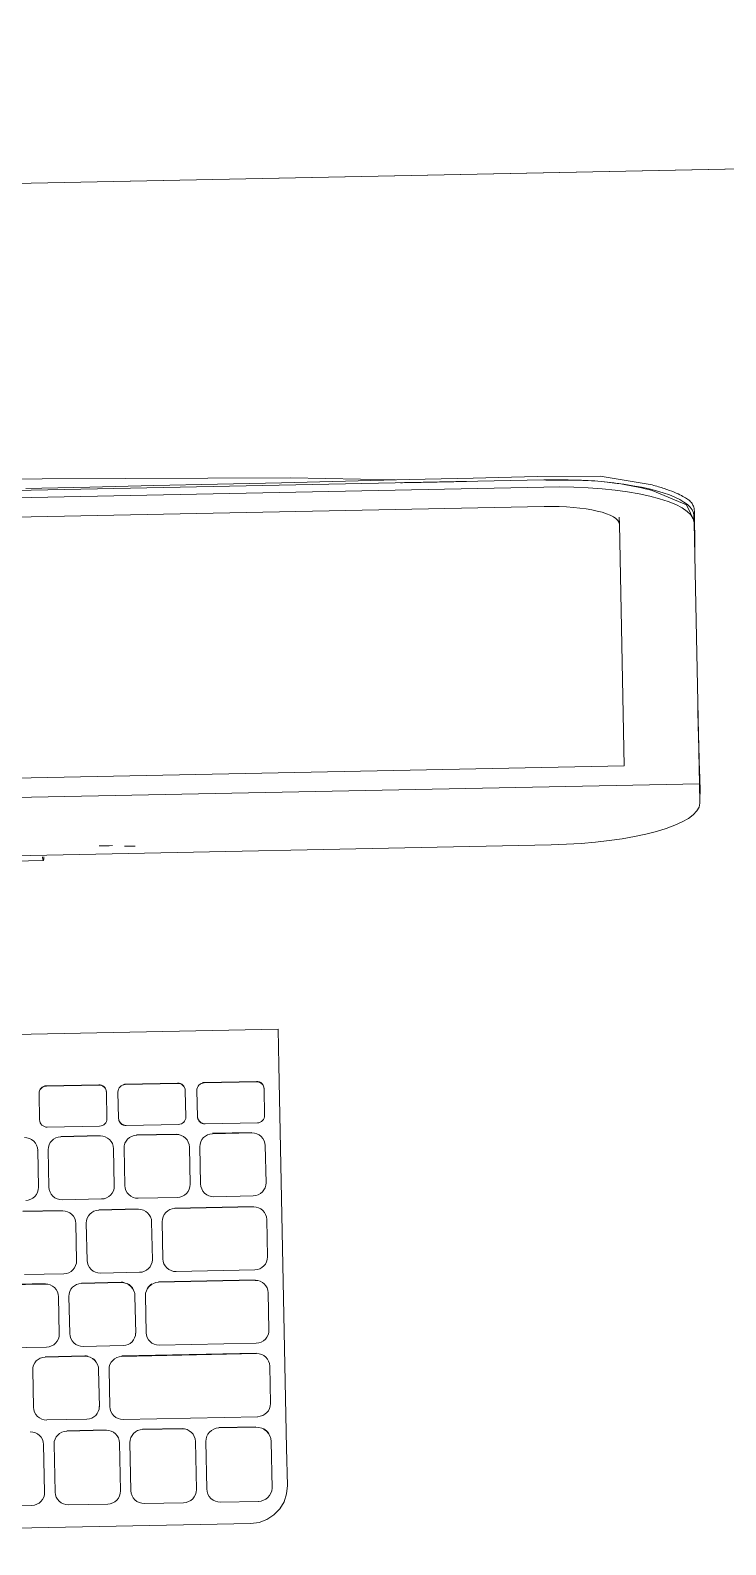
# Model space of a CAD drawing. Header units: metres. Extents: x -71 to 881, y -503 to 661.
# Drawn here: x 203.5054 to 203.6914, y -243.3024 to -242.8971 of the extents above; entities that cross this region are included whole.
import ezdxf

# ---------------------------------------------------------------- set-up
doc = ezdxf.new("R2010")
doc.units = ezdxf.units.M
doc.layers.add('07. Mobiliário', color=51, linetype='Continuous', lineweight=5)

msp = doc.modelspace()

# ---------------------------------------------------------------- linework, layer by layer
at = {"layer": '07. Mobiliário'}
for p, q in [((202.91479, -242.94997), (205.52692, -242.89713)), ((201.25572, -242.98354), (203.86785, -242.93069))]:
    msp.add_line(p, q, dxfattribs=at)
at = {"layer": '07. Mobiliário', "lineweight": 5}
for p, q in [((203.64275, -243.01745), (203.19485, -243.02651)), ((203.19489, -243.02844), (203.64279, -243.01938)), ((203.19499, -243.03361), (203.6429, -243.02455)), ((203.6429, -243.02455), (203.19499, -243.03361)), ((203.66296, -243.02739), (203.663, -243.02932)), ((203.663, -243.02932), (203.66431, -243.09402)), ((203.66431, -243.09402), (203.663, -243.02932)), ((203.68296, -243.02699), (203.683, -243.02892)), ((203.683, -243.02892), (203.68441, -243.09879)), ((203.66431, -243.09402), (203.17641, -243.10389)), ((203.17641, -243.10389), (203.66431, -243.09402)), ((203.68441, -243.09879), (203.15652, -243.10947)), ((203.15652, -243.10947), (203.68441, -243.09879)), ((203.68441, -243.09879), (203.68451, -243.10396)), ((203.68462, -243.10019), (203.6846, -243.09911)), ((203.64473, -243.11512), (203.19682, -243.12418)), ((203.5306, -243.1155), (203.5335, -243.11544)), ((203.50889, -243.11933), (203.33272, -243.12289)), ((203.27178, -243.17053), (203.57171, -243.16446)), ((203.57191, -243.17412), (203.57171, -243.16449)), ((203.57398, -243.27657), (203.57191, -243.17412)), ((203.52371, -243.17931), (203.50971, -243.1796)), ((203.50971, -243.1797), (203.52371, -243.17941)), ((203.54481, -243.17889), (203.53082, -243.17917)), ((203.53082, -243.17927), (203.54482, -243.17899)), ((203.56592, -243.17846), (203.55192, -243.17874)), ((203.55192, -243.17884), (203.56592, -243.17856)), ((203.56796, -243.1805), (203.5681, -243.18751)), ((203.5079, -243.18873), (203.50775, -243.18172)), ((203.52575, -243.18136), (203.52589, -243.18837)), ((203.529, -243.18831), (203.52886, -243.18129)), ((203.54685, -243.18093), (203.547, -243.18794)), ((203.5501, -243.18788), (203.54996, -243.18087)), ((203.52393, -243.19039), (203.50994, -243.19068)), ((203.54504, -243.18997), (203.53104, -243.19025)), ((203.5444, -243.19253), (203.53385, -243.19274)), ((203.53386, -243.19284), (203.5444, -243.19263)), ((203.56614, -243.18954), (203.55214, -243.18982)), ((203.56469, -243.19212), (203.55415, -243.19233)), ((203.55415, -243.19243), (203.56469, -243.19222)), ((203.50737, -243.19675), (203.50738, -243.19685)), ((203.50738, -243.19685), (203.50758, -243.20677)), ((203.51018, -243.19675), (203.51017, -243.19665)), ((203.51038, -243.20671), (203.51018, -243.19675)), ((203.5241, -243.19294), (203.51356, -243.19315)), ((203.51356, -243.19325), (203.5241, -243.19304)), ((203.52767, -243.19634), (203.52767, -243.19644)), ((203.52767, -243.19644), (203.52787, -243.20636)), ((203.53047, -243.19634), (203.53047, -243.19624)), ((203.53067, -243.2063), (203.53047, -243.19634)), ((203.54797, -243.19593), (203.54797, -243.19603)), ((203.54797, -243.19603), (203.54817, -243.20595)), ((203.55077, -243.19593), (203.55076, -243.19583)), ((203.55097, -243.20589), (203.55077, -243.19593)), ((203.56826, -243.19552), (203.56826, -243.19562)), ((203.56826, -243.19562), (203.56846, -243.20554)), ((203.56504, -243.20908), (203.55454, -243.20929)), ((203.514, -243.21297), (203.50343, -243.21318)), ((203.50344, -243.21328), (203.51401, -243.21307)), ((203.52444, -243.2099), (203.51395, -243.21011)), ((203.5343, -243.21256), (203.52376, -243.21277)), ((203.52376, -243.21287), (203.5343, -243.21266)), ((203.54474, -243.20949), (203.53424, -243.2097)), ((203.56514, -243.21194), (203.5441, -243.21236)), ((203.5441, -243.21246), (203.56514, -243.21204)), ((203.51757, -243.21637), (203.51758, -243.21647)), ((203.51758, -243.21647), (203.51778, -243.22639)), ((203.52037, -243.21637), (203.52037, -243.21627)), ((203.52058, -243.22633), (203.52037, -243.21637)), ((203.53787, -243.21596), (203.53787, -243.21606)), ((203.53787, -243.21606), (203.53808, -243.22616)), ((203.54067, -243.216), (203.54067, -243.21591)), ((203.54087, -243.22592), (203.54067, -243.216)), ((203.56866, -243.21529), (203.56866, -243.21539)), ((203.56866, -243.21539), (203.56887, -243.22536)), ((203.56544, -243.2289), (203.54444, -243.22933)), ((203.50937, -243.23256), (203.49886, -243.23277)), ((203.49886, -243.23287), (203.50938, -243.23266)), ((203.51435, -243.22993), (203.50382, -243.23015)), ((203.5297, -243.23218), (203.5191, -243.23239)), ((203.5191, -243.23249), (203.5297, -243.23228)), ((203.53465, -243.22952), (203.52415, -243.22973)), ((203.56554, -243.23157), (203.53973, -243.23209)), ((203.53973, -243.23219), (203.56554, -243.23167)), ((203.51294, -243.23596), (203.51295, -243.23606)), ((203.51295, -243.23606), (203.51315, -243.24598)), ((203.51574, -243.23596), (203.51574, -243.23586)), ((203.51595, -243.24592), (203.51574, -243.23596)), ((203.53339, -243.23569), (203.53339, -243.23579)), ((203.53339, -243.23591), (203.53359, -243.24578)), ((203.53619, -243.23585), (203.53619, -243.23575)), ((203.53639, -243.24572), (203.53619, -243.23585)), ((203.56906, -243.23493), (203.56906, -243.23503)), ((203.56906, -243.23503), (203.56926, -243.24494)), ((203.50972, -243.24952), (203.49925, -243.24974)), ((203.53027, -243.24913), (203.51954, -243.24935)), ((203.56583, -243.24848), (203.53984, -243.24901)), ((203.51998, -243.2519), (203.50941, -243.25211)), ((203.50941, -243.25221), (203.51998, -243.252)), ((203.56596, -243.25119), (203.5299, -243.25192)), ((203.5299, -243.25202), (203.56596, -243.25129)), ((203.50605, -243.25568), (203.50605, -243.25558)), ((203.50625, -243.26565), (203.50605, -243.25568)), ((203.52367, -243.25542), (203.52367, -243.25551)), ((203.52367, -243.25562), (203.52387, -243.26549)), ((203.52647, -243.25556), (203.52647, -243.25546)), ((203.52667, -243.26548), (203.52647, -243.25556)), ((203.56946, -243.25452), (203.56946, -243.25462)), ((203.56946, -243.25462), (203.56966, -243.26461)), ((203.52055, -243.26883), (203.50982, -243.26905)), ((203.56623, -243.26816), (203.53024, -243.26888)), ((203.52569, -243.2717), (203.51515, -243.27191)), ((203.51515, -243.27201), (203.5257, -243.2718)), ((203.54599, -243.27129), (203.53545, -243.2715)), ((203.53545, -243.2716), (203.54599, -243.27139)), ((203.56576, -243.27089), (203.55584, -243.27109)), ((203.55584, -243.27119), (203.56576, -243.27099)), ((203.50897, -243.27551), (203.50897, -243.27561)), ((203.50897, -243.27561), (203.50923, -243.28837)), ((203.51177, -243.27551), (203.51177, -243.27541)), ((203.51203, -243.28836), (203.51177, -243.27551)), ((203.52926, -243.2751), (203.52927, -243.2752)), ((203.52927, -243.2752), (203.52952, -243.288)), ((203.53206, -243.2751), (203.53206, -243.275)), ((203.53233, -243.28799), (203.53206, -243.2751)), ((203.54956, -243.27469), (203.54956, -243.27479)), ((203.54956, -243.27479), (203.54982, -243.28764)), ((203.55236, -243.27479), (203.55236, -243.27469)), ((203.55262, -243.28751), (203.55236, -243.27479)), ((203.56987, -243.27481), (203.57012, -243.28727)), ((203.57418, -243.28656), (203.57398, -243.27657)), ((203.5058, -243.29191), (203.4898, -243.29223)), ((203.5261, -243.29155), (203.5156, -243.29176)), ((203.54639, -243.29118), (203.53589, -243.2914)), ((203.5664, -243.29083), (203.55632, -243.29103)), ((203.28445, -243.30243), (203.56439, -243.29676))]:
    msp.add_line(p, q, dxfattribs=at)
at = {"layer": '07. Mobiliário', "lineweight": 5, "flags": 128}
for points in [[(203.23444, -243.02494), (203.25496, -243.02384), (203.2818, -243.02168), (203.2968, -243.02058), (203.30773, -243.0199), (203.32918, -243.01888), (203.37566, -243.0177), (203.57504, -243.01692), (203.60313, -243.01748)], [(203.67174, -243.0188), (203.65784, -243.01647), (203.64096, -243.01655), (203.62386, -243.01697), (203.60678, -243.01739), (203.58969, -243.0178), (203.5726, -243.01821), (203.55551, -243.0186), (203.53842, -243.01898), (203.52133, -243.01936), (203.50424, -243.01972)], [(203.67173, -243.02031), (203.68097, -243.02409), (203.68314, -243.02858), (203.68315, -243.03312), (203.6832, -243.03764), (203.68327, -243.04217)], [(203.68314, -243.0285), (203.68313, -243.02829), (203.68313, -243.0282), (203.6831, -243.02664)], [(203.68401, -243.07896), (203.68412, -243.08361), (203.68423, -243.08824), (203.68436, -243.09283), (203.68451, -243.09731), (203.6846, -243.10155)], [(203.50868, -243.11835), (203.5087, -243.11861), (203.50873, -243.11885), (203.50877, -243.11905), (203.50881, -243.1192), (203.50885, -243.1193), (203.50889, -243.11933)], [(203.50889, -243.11933), (203.50893, -243.11929), (203.50896, -243.11919), (203.50898, -243.11902), (203.50899, -243.11881), (203.50899, -243.11857), (203.50898, -243.11831)], [(203.57418, -243.28656), (203.57398, -243.28879), (203.57328, -243.29092), (203.57213, -243.29284), (203.57058, -243.29446), (203.56871, -243.29569), (203.56661, -243.29647), (203.56439, -243.29676)]]:
    msp.add_lwpolyline(points, dxfattribs=at)
at = {"layer": '07. Mobiliário', "lineweight": 5, "extrusion": (0, 0, -1)}
for centre, major_axis, ratio, start_param, end_param in [((203.64296, -243.0278), (-0.03999, -0.00081), 0.258819, 1.570796, 1.832596), ((203.64296, -243.0278), (0.03999, 0.00081), 0.258819, 5.131903, 6.283185), ((203.643, -243.02973), (0.03999, 0.00081), 0.258819, 4.712389, 6.283185), ((203.643, -243.02973), (0.02, 0.0004), 0.258819, 4.712389, 6.283185), ((203.643, -243.02973), (0.02, 0.0004), 0.258819, 4.712389, 6.283185), ((203.64452, -243.10477), (-0.03999, -0.00081), 0.258819, 3.141593, 4.712389), ((203.50975, -243.18158), (0.002, 0.00004), 0.992229, 3.141593, 4.712389), ((203.50975, -243.18168), (0.002, 0.00004), 0.992229, 3.141593, 4.712389), ((203.52375, -243.1813), (-0.002, -0.00004), 0.992229, 1.570796, 3.141593), ((203.52375, -243.1814), (0.002, 0.00004), 0.992229, 4.712389, 6.283185), ((203.53086, -243.18125), (0.002, 0.00004), 0.992229, 3.141593, 4.712389), ((203.53086, -243.18115), (0.002, 0.00004), 0.992229, 4.45059, 4.712389), ((203.54485, -243.18087), (-0.002, -0.00004), 0.992229, 1.570796, 3.141593), ((203.54486, -243.18097), (0.002, 0.00004), 0.992229, 4.712389, 6.283185), ((203.55196, -243.18083), (-0.002, -0.00004), 0.992229, 0, 1.570796), ((203.55196, -243.18073), (0.002, 0.00004), 0.992229, 4.45059, 4.712389), ((203.56596, -243.18044), (-0.002, -0.00004), 0.992229, 1.570796, 3.141593), ((203.56596, -243.18054), (0.002, 0.00004), 0.992229, 4.712389, 6.283185), ((203.5099, -243.18869), (0.002, 0.00004), 0.992229, 1.570796, 3.141593), ((203.52389, -243.18841), (-0.002, -0.00004), 0.992229, 3.141593, 4.712389), ((203.531, -243.18817), (-0.002, -0.00004), 0.992229, 4.974188, 6.283185), ((203.531, -243.18827), (0.002, 0.00004), 0.992229, 1.570796, 3.141593), ((203.545, -243.18798), (-0.002, -0.00004), 0.992229, 3.141593, 4.712389), ((203.5521, -243.18774), (-0.002, -0.00004), 0.992229, 4.974188, 6.283185), ((203.5521, -243.18784), (0.002, 0.00004), 0.992229, 1.570796, 3.141593), ((203.5661, -243.18756), (-0.002, -0.00004), 0.992229, 3.141593, 4.712389), ((203.53392, -243.19627), (0.00345, 0.00007), 0.992229, 3.141593, 4.712389), ((203.54447, -243.1961), (0.0035, 0.00007), 0.992229, 4.712389, 6.283185), ((203.55422, -243.19586), (-0.00345, -0.00007), 0.992229, 0, 1.570796), ((203.56476, -243.19569), (-0.0035, -0.00007), 0.992229, 1.570796, 3.141593), ((203.50388, -243.19692), (-0.0035, -0.00007), 0.992229, 1.570796, 3.141593), ((203.51363, -243.19668), (0.00345, 0.00007), 0.992229, 3.141593, 4.712389), ((203.52417, -243.19651), (0.0035, 0.00007), 0.992229, 4.712389, 6.283185), ((203.5041, -243.20684), (-0.00347, -0.00007), 0.992229, 3.141593, 4.712389), ((203.51388, -243.20664), (0.0035, 0.00007), 0.992229, 1.570796, 3.141593), ((203.52437, -243.20643), (-0.0035, -0.00007), 0.992229, 3.141593, 4.712389), ((203.53417, -243.20623), (0.0035, 0.00007), 0.992229, 1.570796, 3.141593), ((203.54467, -243.20602), (-0.0035, -0.00007), 0.992229, 3.141593, 4.712389), ((203.55447, -243.20582), (0.0035, 0.00007), 0.992229, 1.570796, 3.141593), ((203.56497, -243.20561), (-0.0035, -0.00007), 0.992229, 3.141593, 4.712389), ((203.51408, -243.21654), (0.0035, 0.00007), 0.992229, 4.712389, 6.283185), ((203.52383, -243.2163), (0.00345, 0.00007), 0.992229, 3.141593, 4.712389), ((203.53437, -243.21613), (0.0035, 0.00007), 0.992229, 4.712389, 6.283185), ((203.54417, -243.21593), (-0.0035, -0.00007), 0.992229, 0, 1.570796), ((203.56521, -243.21546), (0.00345, 0.00007), 0.992229, 4.712389, 6.283185), ((203.51428, -243.22646), (-0.0035, -0.00007), 0.992229, 3.141593, 4.712389), ((203.52408, -243.22626), (0.0035, 0.00007), 0.992229, 1.570796, 3.141593), ((203.53457, -243.22605), (-0.0035, -0.00007), 0.992229, 3.195384, 4.712389), ((203.54437, -243.22585), (0.0035, 0.00007), 0.992229, 1.570796, 3.141593), ((203.56537, -243.22543), (-0.0035, -0.00007), 0.992229, 3.141593, 4.712389), ((203.50945, -243.23613), (0.0035, 0.00007), 0.992229, 4.712389, 6.283185), ((203.51917, -243.23589), (-0.00343, -0.00007), 0.992229, 0, 1.570796), ((203.52977, -243.23577), (-0.00362, -0.00007), 0.992229, 1.570796, 1.799859), ((203.52977, -243.23587), (-0.00362, -0.00007), 0.992229, 1.570796, 3.174234), ((203.52977, -243.23577), (-0.00362, -0.00007), 0.992229, 2.028921, 2.716109), ((203.53981, -243.23578), (0.00362, 0.00007), 0.992229, 3.141593, 4.712389), ((203.5398, -243.23568), (-0.00362, -0.00007), 0.992229, 0.523599, 1.047198), ((203.56561, -243.2351), (0.00345, 0.00007), 0.992229, 4.712389, 6.283185), ((203.56576, -243.24501), (-0.0035, -0.00007), 0.992229, 3.141593, 4.712389), ((203.50965, -243.24605), (-0.0035, -0.00007), 0.992229, 3.141593, 4.712389), ((203.51947, -243.24585), (0.00353, 0.00007), 0.992229, 1.570796, 3.141593), ((203.5302, -243.24578), (-0.00338, -0.00007), 0.992229, 3.162325, 4.712389), ((203.53977, -243.24565), (0.00338, 0.00007), 0.992229, 1.570796, 3.141593), ((203.50948, -243.25561), (0.00343, 0.00007), 0.992229, 3.141593, 4.712389), ((203.52005, -243.25549), (-0.00362, -0.00007), 0.992229, 1.570796, 1.799354), ((203.52005, -243.25559), (0.00362, 0.00007), 0.992229, 4.712389, 6.312289), ((203.52005, -243.25549), (-0.00362, -0.00007), 0.992229, 2.256468, 2.485025), ((203.52997, -243.25549), (0.0035, 0.00007), 0.992229, 3.141593, 4.712389), ((203.56603, -243.25469), (0.00343, 0.00007), 0.992229, 4.712389, 6.283185), ((203.50975, -243.26558), (0.0035, 0.00007), 0.992229, 1.570796, 3.141593), ((203.52048, -243.26547), (-0.00338, -0.00007), 0.992229, 3.166106, 4.712389), ((203.53017, -243.26541), (0.0035, 0.00007), 0.992229, 1.570796, 3.141593), ((203.56616, -243.26468), (-0.0035, -0.00007), 0.992229, 3.141593, 4.712389), ((203.50547, -243.27568), (0.0035, 0.00007), 0.992229, 4.712389, 6.283185), ((203.51522, -243.27544), (0.00345, 0.00007), 0.992229, 3.141593, 4.712389), ((203.52577, -243.27527), (0.0035, 0.00007), 0.992229, 4.712389, 6.283185), ((203.53552, -243.27503), (-0.00345, -0.00007), 0.992229, 0, 1.570796), ((203.54606, -243.27486), (-0.0035, -0.00007), 0.992229, 1.570796, 3.141593), ((203.55591, -243.27471), (0.00355, 0.00007), 0.992229, 3.141593, 4.712389), ((203.56585, -243.27498), (0.00402, 0.00008), 0.992229, 4.712389, 6.259195), ((203.56584, -243.27488), (-0.00402, -0.00008), 0.992229, 2.086398, 2.602), ((203.50573, -243.28844), (-0.0035, -0.00007), 0.992229, 3.141593, 4.712389), ((203.51553, -243.28829), (0.0035, 0.00007), 0.992229, 1.570796, 3.141593), ((203.52603, -243.28807), (0.0035, 0.00007), 0.992229, 0, 1.570796), ((203.53582, -243.28792), (0.0035, 0.00007), 0.992229, 1.570796, 3.141593), ((203.54632, -243.28771), (-0.0035, -0.00007), 0.992229, 3.141593, 4.712389), ((203.55624, -243.28744), (0.00362, 0.00007), 0.992229, 1.570796, 3.141593), ((203.56633, -243.28706), (-0.00379, -0.00008), 0.992229, 3.215943, 4.712389)]:
    msp.add_ellipse(centre, major_axis=major_axis, ratio=ratio, start_param=start_param, end_param=end_param, dxfattribs=at)
at = {"layer": '07. Mobiliário', "lineweight": 5}
for points, knots in [([(203.6221, -243.01788), (203.62134, -243.01789), (203.61981, -243.01792), (203.61684, -243.01798), (203.61318, -243.01805), (203.60885, -243.01813), (203.6059, -243.01819), (203.60442, -243.01822)], [0.10344828, 0.10344828, 0.10344828, 0.10344828, 0.10775862, 0.11206897, 0.12068966, 0.12931034, 0.13793103, 0.13793103, 0.13793103, 0.13793103]), ([(203.67173, -243.02031), (203.66928, -243.01962), (203.66547, -243.01882), (203.6606, -243.01813), (203.65725, -243.01778), (203.6539, -243.01758), (203.64991, -243.0175), (203.64621, -243.01751), (203.64392, -243.01753), (203.64336, -243.01754)], [0, 0, 0, 0, 0.01724138, 0.02586207, 0.03448276, 0.04310345, 0.05172414, 0.06034483, 0.06309155, 0.06309155, 0.06309155, 0.06309155]), ([(203.6831, -243.02664), (203.6831, -243.02663), (203.6831, -243.02636), (203.68307, -243.02582), (203.68298, -243.02509), (203.68281, -243.02445), (203.68258, -243.02397), (203.68229, -243.02355), (203.68186, -243.02309), (203.68109, -243.02248), (203.67971, -243.02168), (203.67775, -243.02077), (203.67511, -243.01978), (203.67292, -243.01912), (203.67174, -243.0188)], [0.8379263, 0.8379263, 0.8379263, 0.8379263, 0.8382353, 0.8529412, 0.8676471, 0.8823529, 0.8970588, 0.9117647, 0.9264706, 0.9411765, 0.9558824, 0.9705882, 0.9852941, 1, 1, 1, 1])]:
    msp.add_open_spline(points, degree=3, knots=knots, dxfattribs=at)
msp.add_open_spline([(203.52386, -243.11542), (203.52503, -243.11539), (203.5262, -243.11537), (203.52736, -243.11534)], degree=3, dxfattribs=at)

doc.saveas('drawing.dxf')
